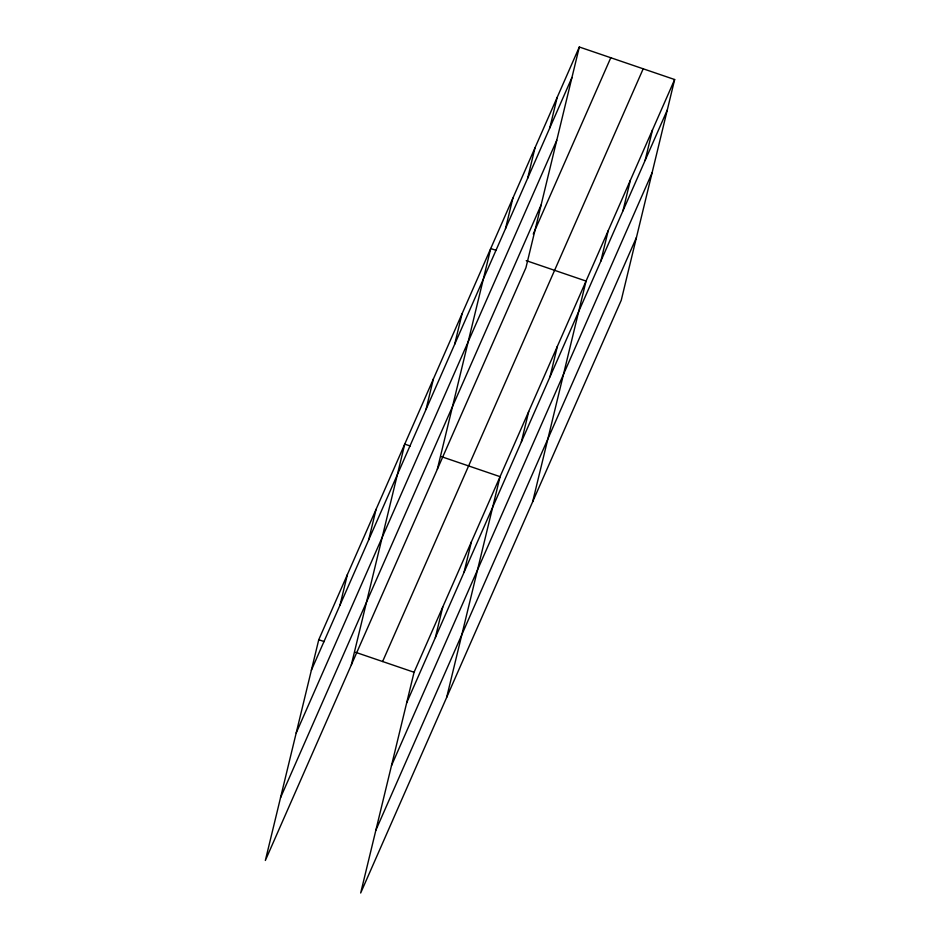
<?xml version="1.0" encoding="UTF-8"?>
<svg xmlns="http://www.w3.org/2000/svg" width="940" height="940" viewBox="0 0 940 940"><rect width="100%" height="100%" fill="white"/><g stroke="black" fill="none" stroke-linecap="round" stroke-linejoin="round"><path stroke-width="1.41" d="M579.322 47L318.754 639.729L265.35 860.464L525.93 267.736L579.322 47L674.65 79.536L621.246 300.271L360.678 893L414.07 672.264L674.65 79.536M340.033 605.055L347.412 574.528M368.691 539.854L376.082 509.327M351.337 664.862L404.74 444.127L410.216 445.995M426.02 409.452L433.411 378.926M454.678 344.252L462.069 313.725M437.335 469.26L490.727 248.524L496.203 250.393M505.497 228.679L512.876 198.14M527.645 178.295L535.024 147.768M549.794 127.91L557.173 97.384M435.349 637.59L442.74 607.064M464.019 572.389L471.398 541.863M446.664 697.398L500.068 476.662L441.6 456.711M521.347 442L528.726 411.462M550.006 376.799L557.397 346.261M532.651 501.796L586.055 281.06L526.236 260.65M600.813 261.214L608.204 230.688M622.962 210.83L630.352 180.304M645.11 160.446L652.501 129.92M311.363 670.255L571.943 77.527M296.182 733.024L556.75 140.295M280.531 797.696L541.111 204.967M533.262 234.072L610.777 57.739M382.615 661.525L643.195 68.796M406.691 702.791L667.259 110.062M391.51 765.559L652.078 172.831M375.859 830.232L636.427 237.503M318.754 639.729L324.218 641.597M355.614 652.313L414.07 672.264"/></g></svg>
